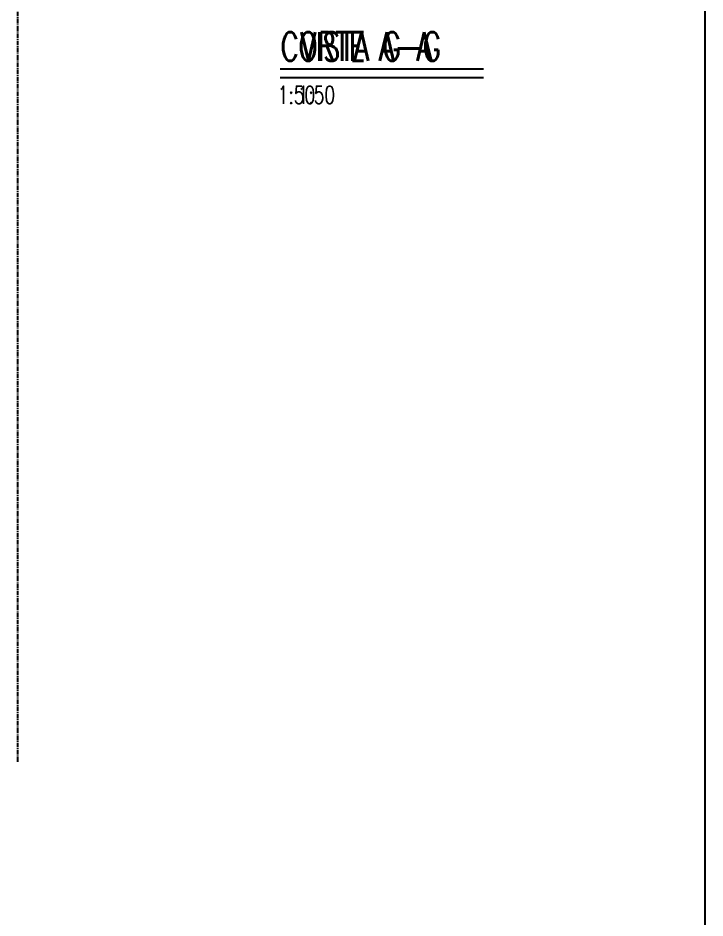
# Model space of a CAD drawing. Header units: millimetres. Extents: x 13669 to 217197, y -88248 to 24578.
# Drawn here: x 62035 to 66859, y -25986 to -19669 of the extents above; entities that cross this region are included whole.
import ezdxf

# ---------------------------------------------------------------- set-up
doc = ezdxf.new("R2010")
doc.units = ezdxf.units.MM
doc.linetypes.add('CENTER', pattern=[50.8, 31.75, -6.35, 6.35, -6.35])
for name, color, linetype in [('Tx-EJES', 1, 'CENTER'), ('Tx_TEXTOS', 3, 'Continuous'), ('Tx_TEXTOS 2.5', 3, 'Continuous'), ('Tx_TEXTOS 4', 4, 'Continuous')]:
    doc.layers.add(name, color=color, linetype=linetype)
doc.styles.add('Tx_texto', font='romans.shx')

msp = doc.modelspace()

# ---------------------------------------------------------------- linework, layer by layer
for p, q in [((66858.747209, -41096.5103467), (66858.747209, -7128.4107802)), ((66858.747209, -41096.5104442), (66858.747209, -14397.8539817))]:
    msp.add_line(p, q)
at = {"layer": 'Tx-EJES'}
msp.add_line((62034.974428, -24889.1679754), (62034.974428, -8979.0897155), dxfattribs=at)
at = {"layer": 'Tx_TEXTOS'}
for p, q in [((63874.8100663, -20026.4671721), (65164.44196, -20026.4671721)), ((63874.8100663, -20086.4670221), (65164.44196, -20086.4670221)), ((64014.9552539, -20026.4671721), (65304.5871476, -20026.4671721)), ((64014.9552539, -20086.4670221), (65304.5871476, -20086.4670221))]:
    msp.add_line(p, q, dxfattribs=at)

# ---------------------------------------------------------------- texts
at = {"layer": 'Tx_TEXTOS 2.5', "style": 'Tx_texto', "width": 0.7}
for p in [(63859.0788446, -20271.2745542), (63999.2240322, -20271.2745542)]:
    msp.add_attdef('1:50', p, '', height=125, dxfattribs=at)
at = {"layer": 'Tx_TEXTOS 4', "style": 'Tx_texto', "width": 0.7}
for s, p in [('CORTE A-A', (63879.9625198, -19969.1799918)), ('VISTA G-G', (64020.1077074, -19969.1799918))]:
    msp.add_text(s, height=200, dxfattribs=at).set_placement(p)

doc.saveas('drawing.dxf')
